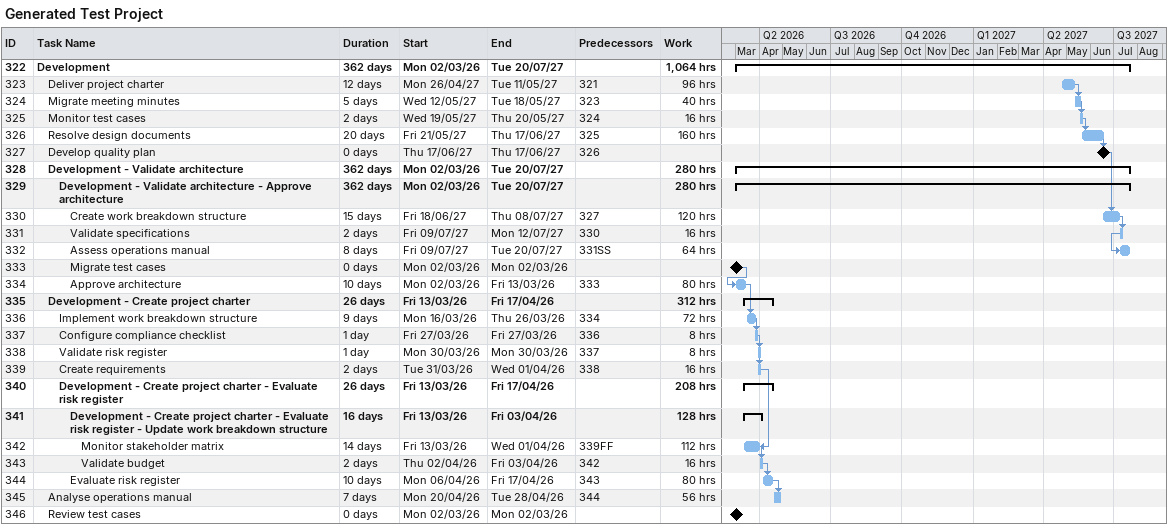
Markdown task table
Generated Test Project

| ID | Level | Task | Duration | Start | Finish | Predecessors | Work (h) |
|---|---|---|---|---|---|---|---|
| 322 | 1 | **Development** | 362d | 2026-03-02 | 2027-07-20 |  | 1064 |
| 323 | 2 | Deliver project charter | 12d | 2027-04-26 | 2027-05-11 | 321 | 96 |
| 324 | 2 | Migrate meeting minutes | 5d | 2027-05-12 | 2027-05-18 | 323 | 40 |
| 325 | 2 | Monitor test cases | 2d | 2027-05-19 | 2027-05-20 | 324 | 16 |
| 326 | 2 | Resolve design documents | 20d | 2027-05-21 | 2027-06-17 | 325 | 160 |
| 327 | 2 | Develop quality plan | 0d | 2027-06-17 | 2027-06-17 | 326 |  |
| 328 | 2 | **Development - Validate architecture** | 362d | 2026-03-02 | 2027-07-20 |  | 280 |
| 329 | 3 | **Development - Validate architecture - Approve architecture** | 362d | 2026-03-02 | 2027-07-20 |  | 280 |
| 330 | 4 | Create work breakdown structure | 15d | 2027-06-18 | 2027-07-08 | 327 | 120 |
| 331 | 4 | Validate specifications | 2d | 2027-07-09 | 2027-07-12 | 330 | 16 |
| 332 | 4 | Assess operations manual | 8d | 2027-07-09 | 2027-07-20 | 331SS | 64 |
| 333 | 4 | Migrate test cases | 0d | 2026-03-02 | 2026-03-02 |  |  |
| 334 | 4 | Approve architecture | 10d | 2026-03-02 | 2026-03-13 | 333 | 80 |
| 335 | 2 | **Development - Create project charter** | 26d | 2026-03-13 | 2026-04-17 |  | 312 |
| 336 | 3 | Implement work breakdown structure | 9d | 2026-03-16 | 2026-03-26 | 334 | 72 |
| 337 | 3 | Configure compliance checklist | 1d | 2026-03-27 | 2026-03-27 | 336 | 8 |
| 338 | 3 | Validate risk register | 1d | 2026-03-30 | 2026-03-30 | 337 | 8 |
| 339 | 3 | Create requirements | 2d | 2026-03-31 | 2026-04-01 | 338 | 16 |
| 340 | 3 | **Development - Create project charter - Evaluate risk register** | 26d | 2026-03-13 | 2026-04-17 |  | 208 |
| 341 | 4 | **Development - Create project charter - Evaluate risk register - Update work breakdown structure** | 16d | 2026-03-13 | 2026-04-03 |  | 128 |
| 342 | 5 | Monitor stakeholder matrix | 14d | 2026-03-13 | 2026-04-01 | 339FF | 112 |
| 343 | 5 | Validate budget | 2d | 2026-04-02 | 2026-04-03 | 342 | 16 |
| 344 | 4 | Evaluate risk register | 10d | 2026-04-06 | 2026-04-17 | 343 | 80 |
| 345 | 2 | Analyse operations manual | 7d | 2026-04-20 | 2026-04-28 | 344 | 56 |
| 346 | 2 | Review test cases | 0d | 2026-03-02 | 2026-03-02 |  |  |
